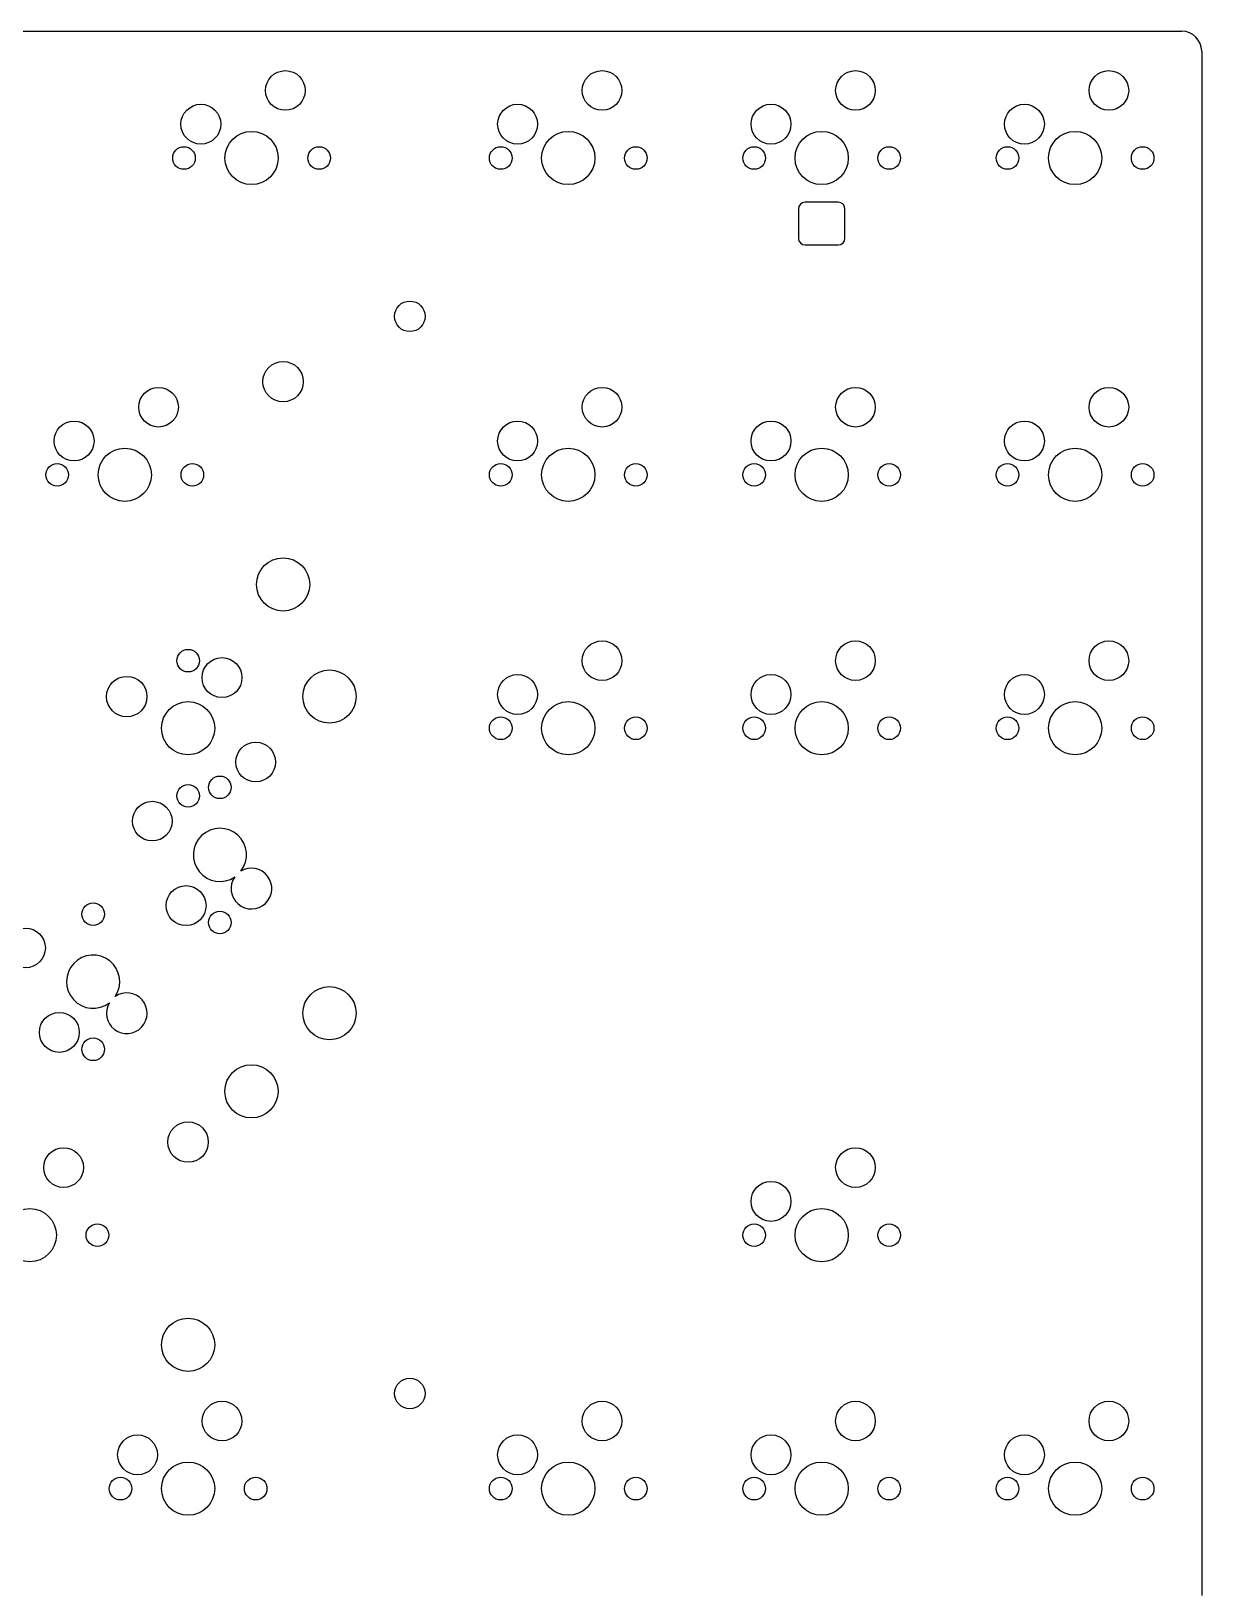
# Model space of a CAD drawing. Header units: millimetres. Extents: x 172 to 597, y 625 to 806.
# Drawn here: x 432.1 to 520.1, y 686.8 to 804.1 of the extents above; entities that cross this region are included whole.
import ezdxf

# ---------------------------------------------------------------- set-up
doc = ezdxf.new("R2010")
doc.units = ezdxf.units.MM
doc.layers.add('标注层', color=4, linetype='Continuous', lineweight=25)
doc.layers.add('符号标注层', color=31, linetype='Continuous', lineweight=25)

msp = doc.modelspace()

# ---------------------------------------------------------------- linework, layer by layer
at = {"color": 7, "linetype": 'Continuous', "lineweight": 25}
for p, q in [((173.94, 804.14), (518.6, 804.14)), ((520.1, 802.64), (520.1, 686.58))]:
    msp.add_line(p, q, dxfattribs=at)
for centre, radius in [((451.21, 799.69), 1.49), ((475.02, 799.69), 1.49), ((494.07, 799.69), 1.49), ((513.12, 799.69), 1.49), ((444.86, 797.15), 1.5), ((468.67, 797.15), 1.5), ((487.72, 797.15), 1.5), ((506.77, 797.15), 1.5), ((451.04, 777.8), 1.52), ((441.68, 775.88), 1.49), ((475.02, 775.88), 1.49), ((494.07, 775.88), 1.49), ((513.12, 775.88), 1.49), ((435.33, 773.34), 1.5), ((468.67, 773.34), 1.5), ((487.72, 773.34), 1.5), ((506.77, 773.34), 1.5), ((451.04, 762.56), 2), ((475.02, 756.83), 1.49), ((494.07, 756.83), 1.49), ((513.12, 756.83), 1.49), ((446.45, 755.56), 1.5), ((454.53, 754.13), 2), ((439.29, 754.13), 1.52), ((468.67, 754.29), 1.5), ((487.72, 754.29), 1.5), ((506.77, 754.29), 1.5), ((448.98, 749.21), 1.49), ((441.21, 744.77), 1.49), ((443.75, 738.42), 1.5), ((431.68, 735.24), 1.49), ((454.53, 730.33), 2), ((434.22, 728.89), 1.5), ((448.66, 724.46), 2), ((443.9, 720.65), 1.52), ((434.54, 718.73), 1.49), ((494.07, 718.73), 1.49), ((487.72, 716.19), 1.5), ((443.9, 705.41), 2), ((475.02, 699.68), 1.49), ((494.07, 699.68), 1.49), ((513.12, 699.68), 1.49), ((468.67, 697.14), 1.5), ((487.72, 697.14), 1.5), ((506.77, 697.14), 1.5)]:
    msp.add_circle(centre, radius, dxfattribs=at)
at = {"color": 6, "linetype": 'Continuous', "lineweight": 25}
for centre, radius in [((460.57, 782.71), 1.15), ((460.57, 701.75), 1.15), ((446.45, 699.68), 1.49), ((440.1, 697.14), 1.5)]:
    msp.add_circle(centre, radius, dxfattribs=at)
at = {"color": 7, "linetype": 'Continuous', "lineweight": 25}
for centre, radius, start, end in [((518.6, 802.64), 1.5, 0, 90), ((448.66, 739.7), 1.53, 145.1539, 121.3333), ((439.29, 730.33), 1.53, 148.8264, 124.6744)]:
    msp.add_arc(centre, radius, start, end, dxfattribs=at)
at = {"layer": '标注层', "color": 4, "linetype": 'Continuous', "lineweight": 25}
for p, q in [((492.78, 791.28), (490.28, 791.28)), ((489.78, 790.78), (489.78, 788.58)), ((493.28, 788.58), (493.28, 790.78)), ((490.28, 788.08), (492.78, 788.08))]:
    msp.add_line(p, q, dxfattribs=at)
for centre, start, end in [((490.28, 790.78), 90, 180), ((492.78, 790.78), 0, 90), ((490.28, 788.58), 180, 270), ((492.78, 788.58), 270, 0)]:
    msp.add_arc(centre, 0.5, start, end, dxfattribs=at)
at = {"layer": '符号标注层'}
for centre, radius in [((448.67, 794.61), 2), ((472.48, 794.61), 2), ((491.53, 794.61), 2), ((510.58, 794.61), 2), ((443.59, 794.61), 0.85), ((453.75, 794.61), 0.85), ((467.4, 794.61), 0.85), ((477.56, 794.61), 0.85), ((486.45, 794.61), 0.85), ((496.61, 794.61), 0.85), ((505.5, 794.61), 0.85), ((515.66, 794.61), 0.85), ((439.14, 770.8), 2), ((472.48, 770.8), 2), ((491.53, 770.8), 2), ((510.58, 770.8), 2), ((434.06, 770.8), 0.85), ((444.22, 770.8), 0.85), ((467.4, 770.8), 0.85), ((477.56, 770.8), 0.85), ((486.45, 770.8), 0.85), ((496.61, 770.8), 0.85), ((505.5, 770.8), 0.85), ((515.66, 770.8), 0.85), ((443.9, 756.83), 0.85), ((443.9, 751.75), 2), ((472.48, 751.75), 2), ((491.53, 751.75), 2), ((510.58, 751.75), 2), ((467.4, 751.75), 0.85), ((477.56, 751.75), 0.85), ((486.45, 751.75), 0.85), ((496.61, 751.75), 0.85), ((505.5, 751.75), 0.85), ((515.66, 751.75), 0.85), ((446.29, 747.31), 0.85), ((443.9, 746.67), 0.85), ((436.76, 737.78), 0.85), ((446.29, 737.15), 0.85), ((436.76, 727.62), 0.85), ((432, 713.65), 2), ((491.53, 713.65), 2), ((437.08, 713.65), 0.85), ((486.45, 713.65), 0.85), ((496.61, 713.65), 0.85), ((472.48, 694.6), 2), ((491.53, 694.6), 2), ((510.58, 694.6), 2), ((467.4, 694.6), 0.85), ((477.56, 694.6), 0.85), ((486.45, 694.6), 0.85), ((496.61, 694.6), 0.85), ((505.5, 694.6), 0.85), ((515.66, 694.6), 0.85)]:
    msp.add_circle(centre, radius, dxfattribs=at)
at = {"layer": '符号标注层', "color": 6}
for centre, radius in [((443.9, 694.6), 2), ((438.82, 694.6), 0.85), ((448.98, 694.6), 0.85)]:
    msp.add_circle(centre, radius, dxfattribs=at)
at = {"layer": '符号标注层'}
for centre, start, end in [((446.29, 742.23), 322.2975, 304.1896), ((436.76, 732.7), 325.9295, 307.5712)]:
    msp.add_arc(centre, 2, start, end, dxfattribs=at)

doc.saveas('drawing.dxf')
